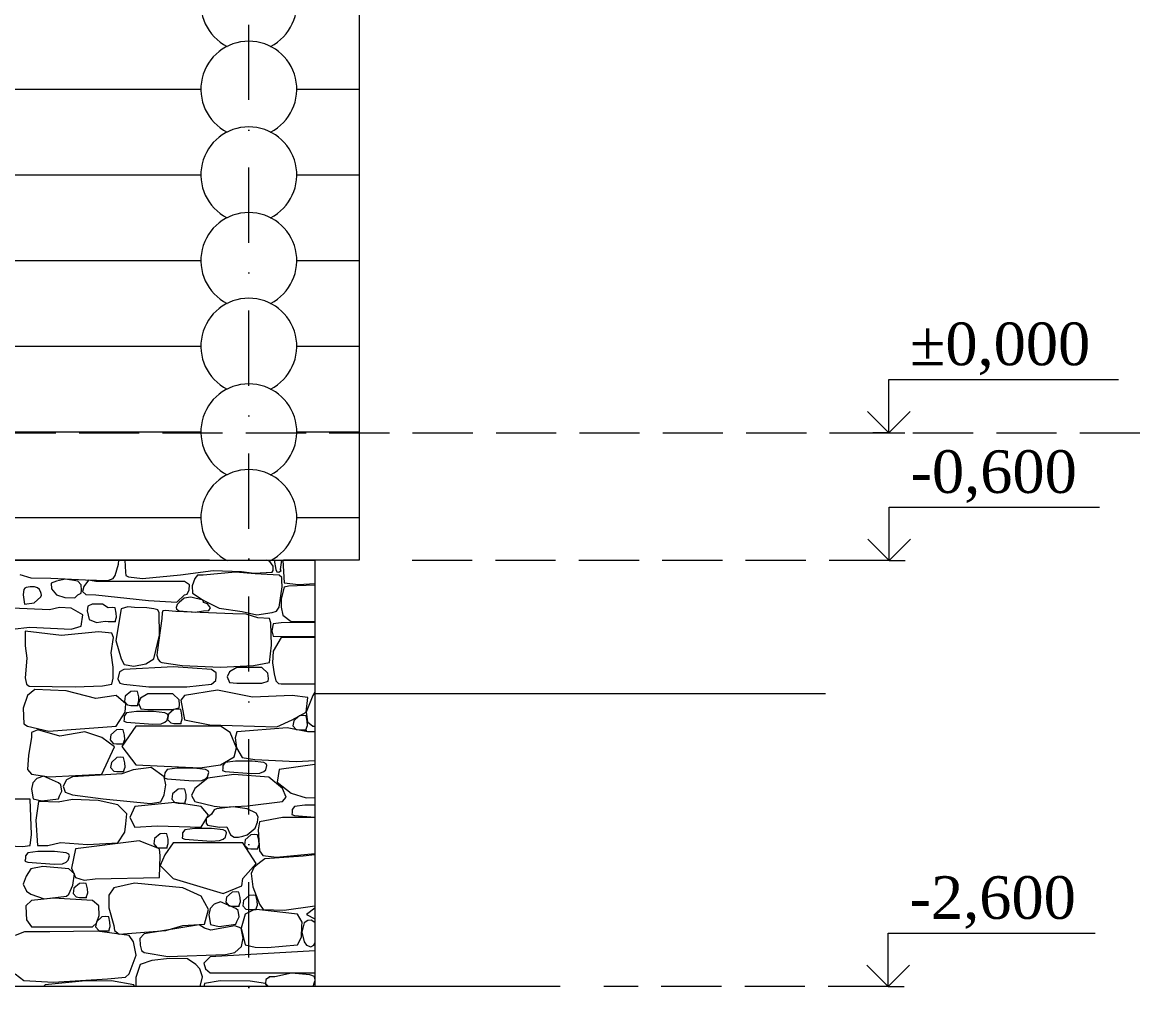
# Model space of a CAD drawing. Header units: millimetres. Extents: x 2399 to 111977, y 1313 to 59551.
# Drawn here: x 47322 to 52568, y 29147 to 33693 of the extents above; entities that cross this region are included whole.
import ezdxf

# ---------------------------------------------------------------- set-up
doc = ezdxf.new("R2010")
doc.units = ezdxf.units.MM
doc.linetypes.add('Невидимая', pattern=[391.222223, 282.222223, -109])
doc.linetypes.add('Штрихпунктирная', pattern=[670.277762, 352.777767, -176.388884, 0, -141.111112])
doc.layers.add('dim Level', color=7, linetype='Continuous', lineweight=13)
doc.layers.add('main line', color=7, linetype='Continuous', lineweight=13)
doc.layers.add('hatch1', color=7, linetype='Continuous', lineweight=20, true_color=0x6a6a6a)
doc.styles.add('СГЕНЕРИР_СТИЛЬ_1', font='georgia.ttf')

# ---------------------------------------------------------------- blocks, each defined once
blk = doc.blocks.new('*X7')
at = {"layer": 'hatch1', "color": 251, "linetype": 'Continuous', "lineweight": 20, "true_color": 0x6a6a6a}
for p, q in [((43630.4, 7714.3), (43646, 7766.6)), ((43646, 7766.6), (43647.2, 7785.2)), ((43674.8, 7785.2), (43678, 7729.5)), ((44354.7, 7779.4), (44341.8, 7785.2)), ((44371.2, 7756.7), (44354.7, 7779.4)), ((44375.6, 7785.2), (44383.5, 7741.1)), ((44405.9, 7741.1), (44411, 7785.2)), ((44416.6, 7785.2), (44422.8, 7679.6)), ((43181.9, 7718.7), (43234.1, 7702.1)), ((43620.1, 7699.7), (43630.4, 7714.3)), ((43678, 7729.5), (43679.4, 7713.1)), ((43679.4, 7713.1), (43692.8, 7706.7)), ((43757.9, 7700.2), (43936.7, 7717.1)), ((43936.7, 7717.1), (44089.1, 7737.6)), ((44016.7, 7715.9), (44003.2, 7699)), ((44042.3, 7714.9), (44016.7, 7715.9)), ((44194, 7730), (44042.3, 7714.9)), ((44089.1, 7737.6), (44222, 7732.3)), ((44286.8, 7721), (44194, 7730)), ((44222, 7732.3), (44282, 7723.8)), ((44282, 7723.8), (44365.8, 7729.5)), ((44398.8, 7714.9), (44286.8, 7721)), ((44365.8, 7729.5), (44370.9, 7737.3)), ((44370.9, 7737.3), (44371.2, 7756.7)), ((44383.5, 7741.1), (44388, 7730.2)), ((44388, 7730.2), (44397.3, 7728.9)), ((44397.3, 7728.9), (44408.5, 7736.4)), ((44412.4, 7703.7), (44398.8, 7714.9)), ((44408.5, 7736.4), (44405.9, 7741.1)), ((43231.4, 7660.6), (43211.7, 7657.9)), ((43250.7, 7660.3), (43231.4, 7660.6)), ((43234.1, 7702.1), (43327.6, 7701.2)), ((43265.8, 7655.2), (43250.7, 7660.3)), ((43327.6, 7701.2), (43490.5, 7693.2)), ((43355.2, 7686.6), (43330.2, 7677.4)), ((43330.2, 7677.4), (43331.3, 7650.6)), ((43397.1, 7696.3), (43355.2, 7686.6)), ((43454.2, 7686.6), (43397.1, 7696.3)), ((43469.8, 7669.6), (43454.2, 7686.6)), ((43471.6, 7645.5), (43469.8, 7669.6)), ((43483.2, 7661.5), (43476.5, 7639)), ((43505.3, 7692.1), (43483.2, 7661.5)), ((43490.5, 7693.2), (43594.7, 7690.1)), ((43539.4, 7685.2), (43505.3, 7692.1)), ((43955.9, 7685.2), (43539.4, 7685.2)), ((43594.7, 7690.1), (43620.1, 7699.7)), ((43692.8, 7706.7), (43757.9, 7700.2)), ((43978.1, 7669.3), (43955.9, 7685.2)), ((43977.4, 7646.9), (43978.1, 7669.3)), ((44003.2, 7699), (43990.9, 7665.3)), ((43990.9, 7665.3), (43992.8, 7630.6)), ((44398.8, 7564.4), (44412.6, 7660.2)), ((44422.8, 7660.1), (44408.2, 7602.8)), ((44412.4, 7690.2), (44412.4, 7703.7)), ((44412.6, 7660.2), (44412.4, 7690.2)), ((44422.8, 7679.6), (44490.6, 7671.6)), ((44422.8, 7660.1), (44442.4, 7665.1)), ((44442.4, 7665.1), (44567.3, 7670)), ((44490.6, 7671.6), (44567.3, 7676.8)), ((43199.1, 7636.9), (43198.8, 7623.2)), ((43198.8, 7623.2), (43205.2, 7578.6)), ((43201.8, 7648.5), (43199.1, 7636.9)), ((43205.8, 7654.3), (43201.8, 7648.5)), ((43211.7, 7657.9), (43205.8, 7654.3)), ((43250.1, 7585.9), (43280.7, 7613.7)), ((43274.8, 7648.5), (43265.8, 7655.2)), ((43281.1, 7633.2), (43274.8, 7648.5)), ((43280.7, 7613.7), (43283.5, 7622.1)), ((43282.7, 7628.8), (43281.1, 7633.2)), ((43283.5, 7622.1), (43282.7, 7628.8)), ((43331.3, 7650.6), (43355.2, 7622.5)), ((43355.2, 7622.5), (43393.1, 7610.7)), ((43393.1, 7610.7), (43440.6, 7609.6)), ((43440.6, 7609.6), (43454.2, 7622.5)), ((43454.2, 7622.5), (43470.5, 7630.3)), ((43470.5, 7630.3), (43471.6, 7645.5)), ((43476.5, 7639), (43492.3, 7624.1)), ((43492.3, 7624.1), (43539.4, 7622.5)), ((43539.4, 7622.5), (43786.4, 7596.6)), ((43919.5, 7588.6), (43955.9, 7622.5)), ((43984.8, 7612), (43952.8, 7606.6)), ((43955.9, 7622.5), (43968.2, 7626.3)), ((43968.2, 7626.3), (43977.4, 7646.9)), ((44042.3, 7597.2), (43984.8, 7612)), ((43992.8, 7630.6), (44042.3, 7597.2)), ((43322.5, 7552.1), (43146, 7560.8)), ((43204.9, 7578.5), (43250.1, 7585.9)), ((43369.2, 7562.9), (43322.5, 7552.1)), ((43423.4, 7560.8), (43369.2, 7562.9)), ((43477.9, 7529.2), (43423.4, 7560.8)), ((43501.8, 7569.4), (43499.2, 7548.5)), ((43521.8, 7578.7), (43501.8, 7569.4)), ((43570, 7579.3), (43521.8, 7578.7)), ((43597.4, 7562.5), (43570, 7579.3)), ((43615.9, 7564.1), (43597.4, 7562.5)), ((43629.1, 7562.5), (43615.9, 7564.1)), ((43634.9, 7537.4), (43629.1, 7562.5)), ((43658.2, 7557.2), (43632.5, 7408.3)), ((43689.4, 7567.2), (43658.2, 7557.2)), ((43719.8, 7563.5), (43689.4, 7567.2)), ((43778.4, 7562.7), (43719.8, 7563.5)), ((43812, 7557.2), (43778.4, 7562.7)), ((43786.4, 7596.6), (43919.5, 7588.6)), ((43829.9, 7551.8), (43812, 7557.2)), ((43920.4, 7578.3), (43916.3, 7563)), ((43916.3, 7563), (43917.3, 7555.5)), ((43917.3, 7555.5), (43929.9, 7548.6)), ((43929.9, 7587.5), (43920.4, 7578.3)), ((43952.8, 7606.6), (43929.9, 7587.5)), ((44042.3, 7597.2), (44118.2, 7560.7)), ((44044.1, 7587.5), (44042.3, 7597.2)), ((44062.5, 7580.5), (44044.1, 7587.5)), ((44077.2, 7562.4), (44062.5, 7580.5)), ((44069.8, 7549.5), (44077.2, 7562.4)), ((44118.2, 7560.7), (44225.2, 7544.4)), ((44387.2, 7546), (44398.8, 7564.4)), ((44408.2, 7602.8), (44408.5, 7565.3)), ((44408.5, 7565.3), (44416.6, 7527)), ((43469.8, 7475.2), (43477.9, 7529.2)), ((43499.2, 7548.5), (43508.5, 7507.7)), ((43508.5, 7507.7), (43542.4, 7493.7)), ((43629.1, 7497.1), (43636.1, 7517.8)), ((43636.1, 7517.8), (43634.9, 7537.4)), ((43848.9, 7511.6), (43828.6, 7364.4)), ((43836.7, 7538), (43829.9, 7551.8)), ((43837.5, 7433.5), (43836.7, 7538)), ((43850.4, 7538.7), (43848.9, 7511.6)), ((43853.5, 7548.4), (43850.4, 7538.7)), ((43864.2, 7548.7), (43853.5, 7548.4)), ((43914.6, 7544.2), (43864.2, 7548.7)), ((44182.2, 7534.5), (43914.6, 7544.2)), ((43929.9, 7548.6), (44005.9, 7541)), ((44005.9, 7541), (44044.1, 7548.6)), ((44044.1, 7548.6), (44069.8, 7549.5)), ((44244.5, 7532.1), (44182.2, 7534.5)), ((44225.2, 7544.4), (44293.9, 7529.4)), ((44299, 7515.8), (44244.5, 7532.1)), ((44293.9, 7529.4), (44366.3, 7540.1)), ((44353.2, 7511.6), (44299, 7515.8)), ((44359.4, 7491.6), (44353.2, 7511.6)), ((44366.3, 7540.1), (44387.2, 7546)), ((44416.6, 7527), (44456.2, 7497.8)), ((43146, 7461.4), (43229.1, 7470.7)), ((43207.7, 7452.4), (43206.9, 7384)), ((43378.3, 7432.8), (43207.7, 7452.4)), ((43229.1, 7470.7), (43423.4, 7461.4)), ((43423.4, 7461.4), (43469.8, 7475.2)), ((43542.4, 7493.7), (43582.4, 7499.1)), ((43582.4, 7499.1), (43597.4, 7497.1)), ((43597.4, 7497.1), (43629.1, 7497.1)), ((44362.6, 7386.5), (44359.4, 7491.6)), ((44371.1, 7486.5), (44365.4, 7453.5)), ((44365.4, 7453.5), (44371.1, 7429.6)), ((44408.7, 7491.6), (44371.1, 7486.5)), ((44567.3, 7493.4), (44408.7, 7491.6)), ((44456.2, 7497.8), (44567.3, 7497.8)), ((43551.3, 7449.7), (43378.3, 7432.8)), ((43614.2, 7443.7), (43551.3, 7449.7)), ((43611.2, 7351.6), (43621.8, 7423.1)), ((43621.8, 7423.1), (43614.2, 7443.7)), ((43632.5, 7408.3), (43658.2, 7323.5)), ((43812, 7323.5), (43837.5, 7433.5)), ((44408, 7422.5), (44370.9, 7358.9)), ((44371.1, 7429.6), (44567.3, 7427.2)), ((44567.3, 7422.5), (44408, 7422.5)), ((43206.9, 7384), (43215.5, 7325.5)), ((43619.9, 7283.5), (43611.2, 7351.6)), ((43828.6, 7364.4), (43825.1, 7339.2)), ((44353.2, 7305), (44362.6, 7386.5)), ((44370.9, 7358.9), (44367.9, 7304.1)), ((43215.5, 7325.5), (43208.3, 7233.7)), ((43658.2, 7323.5), (43672, 7296)), ((43672, 7296), (43717.1, 7288.6)), ((43717.1, 7288.6), (43773.7, 7299.9)), ((43773.7, 7299.9), (43812, 7323.5)), ((43825.1, 7339.2), (43831.6, 7320.2)), ((43831.6, 7320.2), (43840.6, 7309.2)), ((43840.6, 7309.2), (43848.9, 7305)), ((43848.9, 7305), (43943.7, 7291.8)), ((44278.3, 7292), (44353.2, 7305)), ((44367.9, 7304.1), (44376.3, 7252.2)), ((43620.4, 7231.8), (43619.9, 7283.5)), ((43650.9, 7261.9), (43642.3, 7229.3)), ((43670, 7272), (43650.9, 7261.9)), ((43903.2, 7285.7), (43670, 7272)), ((44081.9, 7272), (43903.2, 7285.7)), ((43943.7, 7291.8), (44123.6, 7283.2)), ((44103.3, 7257.7), (44081.9, 7272)), ((44104.3, 7238.8), (44103.3, 7257.7)), ((44123.6, 7283.2), (44278.3, 7292)), ((44166, 7261.6), (44155.5, 7238.3)), ((44200.1, 7281.9), (44166, 7261.6)), ((44317.6, 7281.9), (44200.1, 7281.9)), ((44346.3, 7254.8), (44317.6, 7281.9)), ((44349.1, 7230.8), (44346.3, 7254.8)), ((44376.3, 7252.2), (44384, 7219.2)), ((43208.3, 7233.7), (43214.2, 7203.7)), ((43214.2, 7203.7), (43225.7, 7195.1)), ((43225.7, 7195.1), (43442.1, 7190.8)), ((43442.1, 7190.8), (43571.1, 7195.6)), ((43571.1, 7195.6), (43614.2, 7203.7)), ((43614.2, 7203.7), (43620.4, 7231.8)), ((43642.3, 7229.3), (43651.1, 7209.2)), ((43651.1, 7209.2), (43670, 7203.4)), ((43670, 7203.4), (43788, 7191)), ((43788, 7191), (43965.5, 7191.3)), ((43965.5, 7191.3), (44081.9, 7203.4)), ((44081.9, 7203.4), (44102.3, 7220.9)), ((44102.3, 7220.9), (44104.3, 7238.8)), ((44155.5, 7238.3), (44166.5, 7211.6)), ((44166.5, 7211.6), (44200.1, 7209.3)), ((44200.1, 7209.3), (44317.6, 7209.3)), ((44317.6, 7209.3), (44346.9, 7217.3)), ((44346.9, 7217.3), (44349.1, 7230.8)), ((44384, 7219.2), (44395.8, 7206.5)), ((44395.8, 7206.5), (44408, 7206)), ((44408, 7206), (44567.3, 7206)), ((43218.6, 7151.4), (43198.2, 7091.8)), ((43252.8, 7178.9), (43218.6, 7151.4)), ((43399.5, 7172.9), (43252.8, 7178.9)), ((43539.2, 7136.2), (43399.5, 7172.9)), ((43634.9, 7151.4), (43539.2, 7136.2)), ((43680.4, 7111.2), (43634.9, 7151.4)), ((43676.9, 7147.1), (43673.2, 7122.6)), ((43702.9, 7169.7), (43676.9, 7147.1)), ((43721.3, 7171.4), (43702.9, 7169.7)), ((43734.6, 7169.7), (43721.3, 7171.4)), ((43740.3, 7144.7), (43734.6, 7169.7)), ((43749.3, 7137.5), (43738.7, 7114.2)), ((43741.6, 7125), (43740.3, 7144.7)), ((43783.3, 7157.8), (43749.3, 7137.5)), ((43900.8, 7157.8), (43783.3, 7157.8)), ((43929.5, 7130.6), (43900.8, 7157.8)), ((43955.9, 7151.4), (43937.7, 7129)), ((44110.6, 7175.2), (43955.9, 7151.4)), ((44273.7, 7143.5), (44110.6, 7175.2)), ((44460.2, 7151.4), (44273.7, 7143.5)), ((44533.1, 7140.9), (44460.2, 7151.4)), ((44556.5, 7151.4), (44525.7, 7072.6)), ((44525.7, 7072.6), (44533.1, 7140.9)), ((44567.3, 7165.6), (44556.5, 7151.4)), ((43198.2, 7091.8), (43201.1, 7017.8)), ((43673.2, 7122.6), (43687.9, 7106.3)), ((43677.5, 7073.2), (43680.4, 7111.2)), ((43687.9, 7106.3), (43702.9, 7104.4)), ((43702.9, 7104.4), (43734.6, 7104.4)), ((43734.6, 7104.4), (43741.6, 7125)), ((43738.7, 7114.2), (43749.8, 7087.5)), ((43749.8, 7087.5), (43783.3, 7085.2)), ((43783.3, 7085.2), (43900.8, 7085.2)), ((43905.8, 7085.4), (43879.7, 7062.8)), ((43900.8, 7085.2), (43930.1, 7093.2)), ((43924.2, 7087), (43905.8, 7085.4)), ((43937.4, 7085.4), (43924.2, 7087)), ((43932.4, 7106.7), (43929.5, 7130.6)), ((43930.1, 7093.2), (43932.4, 7106.7)), ((43943.2, 7060.3), (43937.4, 7085.4)), ((43937.7, 7129), (43955.9, 7037.2)), ((43634.9, 7006.9), (43677.5, 7073.2)), ((43671.8, 7040.4), (43670, 7030.5)), ((43670, 7030.5), (43683.3, 7025.6)), ((43672.2, 7054.3), (43671.8, 7040.4)), ((43683.3, 7068.8), (43672.2, 7054.3)), ((43730.6, 7075), (43683.3, 7068.8)), ((43768.1, 7075.2), (43730.6, 7075)), ((43809, 7074.9), (43768.1, 7075.2)), ((43863.6, 7068.8), (43809, 7074.9)), ((43875.3, 7062.4), (43863.6, 7068.8)), ((43863.6, 7025.6), (43873.4, 7034.8)), ((43873.4, 7034.8), (43878.7, 7054.7)), ((43878.7, 7054.7), (43875.3, 7062.4)), ((43879.7, 7062.8), (43876, 7038.2)), ((43876, 7038.2), (43890.8, 7022)), ((43937.4, 7020.1), (43944.4, 7040.7)), ((43944.4, 7040.7), (43943.2, 7060.3)), ((43955.9, 7037.2), (44074.3, 7013.5)), ((44387.9, 7003.6), (44460.2, 7037.2)), ((44460.2, 7037.2), (44525.7, 7072.6)), ((44467.4, 7032.4), (44463.7, 7007.8)), ((44493.4, 7055), (44467.4, 7032.4)), ((44511.9, 7056.6), (44493.4, 7055)), ((44525.3, 7055), (44511.9, 7056.6)), ((44530.8, 7030.8), (44525.3, 7055)), ((44525.7, 7072.6), (44531.8, 7026.7)), ((44532.1, 7010.3), (44530.8, 7030.8)), ((43201.1, 7017.8), (43218.6, 7006.9)), ((43218.6, 7006.9), (43318.9, 6983.9)), ((43267.2, 6989.4), (43236.8, 6977.6)), ((43370.9, 6960.5), (43267.2, 6989.4)), ((43318.9, 6983.9), (43634.9, 7006.9)), ((43487.2, 6980.2), (43370.9, 6960.5)), ((43567.9, 6953.4), (43487.2, 6980.2)), ((43635.9, 6989.5), (43609.8, 6966.9)), ((43654.3, 6991.1), (43635.9, 6989.5)), ((43667.6, 6989.5), (43654.3, 6991.1)), ((43726.9, 7006.9), (43661.5, 6910.9)), ((43673.3, 6964.4), (43667.6, 6989.5)), ((43683.3, 7025.6), (43806.2, 7016.6)), ((44123.6, 7006.9), (43726.9, 7006.9)), ((43806.2, 7016.6), (43845.6, 7018.1)), ((43845.6, 7018.1), (43863.6, 7025.6)), ((43890.8, 7022), (43905.8, 7020.1)), ((43905.8, 7020.1), (43937.4, 7020.1)), ((44074.3, 7013.5), (44387.9, 7003.6)), ((44169.5, 6977), (44123.6, 7006.9)), ((44200.1, 6979.8), (44193.2, 6951.4)), ((44437.4, 6999.2), (44200.1, 6979.8)), ((44532.9, 6980.8), (44437.4, 6999.2)), ((44463.7, 7007.8), (44478.4, 6991.6)), ((44478.4, 6991.6), (44493.4, 6989.6)), ((44493.4, 6989.6), (44525.1, 6989.6)), ((44525.1, 6989.6), (44532.1, 7010.3)), ((44531.8, 7026.7), (44556.5, 7006.9)), ((44567.3, 6980.6), (44532.9, 6980.8)), ((44556.5, 7006.9), (44567.3, 7006.9)), ((43237, 6953.4), (43223.6, 6871.3)), ((43236.8, 6977.6), (43237, 6953.4)), ((43626.3, 6910.1), (43567.9, 6953.4)), ((43609.8, 6966.9), (43606.2, 6942.3)), ((43606.2, 6942.3), (43620.9, 6926.1)), ((43620.9, 6926.1), (43635.9, 6924.1)), ((43667.6, 6924.1), (43674.6, 6944.8)), ((43674.6, 6944.8), (43673.3, 6964.4)), ((44198.9, 6905.2), (44169.5, 6977)), ((44193.2, 6951.4), (44198.9, 6905.2)), ((43567.9, 6781.4), (43626.3, 6910.1)), ((43635.9, 6924.1), (43667.6, 6924.1)), ((43661.5, 6910.9), (43726.9, 6826)), ((44188.2, 6863.1), (44198.9, 6905.2)), ((44198.9, 6905.2), (44225.6, 6860.4)), ((43223.6, 6871.3), (43219.2, 6804.4)), ((43611.9, 6837.2), (43608.3, 6812.7)), ((43638, 6859.8), (43611.9, 6837.2)), ((43656.4, 6861.4), (43638, 6859.8)), ((43669.7, 6859.8), (43656.4, 6861.4)), ((43675.4, 6834.8), (43669.7, 6859.8)), ((43676.7, 6815.1), (43675.4, 6834.8)), ((43726.9, 6826), (44027.3, 6811.9)), ((44027.3, 6811.9), (44123.6, 6826)), ((44123.6, 6826), (44188.2, 6863.1)), ((44135.3, 6822.2), (44134.9, 6808.3)), ((44146.4, 6836.8), (44135.3, 6822.2)), ((44193.7, 6843), (44146.4, 6836.8)), ((44231.2, 6843.2), (44193.7, 6843)), ((44225.6, 6860.4), (44284.5, 6850.4)), ((44272, 6842.9), (44231.2, 6843.2)), ((44326.6, 6836.8), (44272, 6842.9)), ((44284.5, 6850.4), (44478.6, 6840.6)), ((44338.4, 6830.3), (44326.6, 6836.8)), ((44336.5, 6802.7), (44341.8, 6822.6)), ((44341.8, 6822.6), (44338.4, 6830.3)), ((44567.3, 6827.2), (44399.8, 6804)), ((44478.6, 6840.6), (44567.3, 6845.1)), ((43219.2, 6804.4), (43237, 6781.4)), ((43237, 6781.4), (43320.5, 6768.7)), ((43293, 6772.5), (43262.4, 6760.7)), ((43363.7, 6741.4), (43293, 6772.5)), ((43320.5, 6768.7), (43567.9, 6781.4)), ((43429.1, 6769.5), (43401.3, 6754.8)), ((43508.4, 6773.9), (43429.1, 6769.5)), ((43660.9, 6783.9), (43508.4, 6773.9)), ((43608.3, 6812.7), (43623, 6796.4)), ((43623, 6796.4), (43638, 6794.5)), ((43638, 6794.5), (43669.7, 6794.5)), ((43715, 6802.8), (43660.9, 6783.9)), ((43669.7, 6794.5), (43676.7, 6815.1)), ((43799, 6813.3), (43715, 6802.8)), ((43859, 6769.5), (43799, 6813.3)), ((43867.3, 6732.4), (43859, 6769.5)), ((43862, 6774.7), (43860.2, 6764.8)), ((43862.4, 6788.6), (43862, 6774.7)), ((43873.5, 6803.1), (43862.4, 6788.6)), ((43920.8, 6809.3), (43873.5, 6803.1)), ((43958.3, 6809.6), (43920.8, 6809.3)), ((43999.2, 6809.2), (43958.3, 6809.6)), ((44053.8, 6803.1), (43999.2, 6809.2)), ((44065.5, 6796.7), (44053.8, 6803.1)), ((44053.8, 6759.9), (44063.6, 6769.1)), ((44063.6, 6769.1), (44068.9, 6789)), ((44186.3, 6779.4), (44065.1, 6763.4)), ((44068.9, 6789), (44065.5, 6796.7)), ((44134.9, 6808.3), (44133.1, 6798.4)), ((44133.1, 6798.4), (44146.4, 6793.5)), ((44146.4, 6793.5), (44269.3, 6784.5)), ((44350.6, 6768), (44186.3, 6779.4)), ((44269.3, 6784.5), (44308.7, 6786.1)), ((44308.7, 6786.1), (44326.6, 6793.5)), ((44326.6, 6793.5), (44336.5, 6802.7)), ((44415.6, 6713.9), (44350.6, 6768)), ((44399.8, 6804), (44390, 6744.3)), ((43244.3, 6740.8), (43238, 6711.5)), ((43262.4, 6760.7), (43244.3, 6740.8)), ((43375.5, 6731.9), (43363.7, 6741.4)), ((43379.3, 6701.8), (43375.5, 6731.9)), ((43401.3, 6754.8), (43385.6, 6725.1)), ((43385.6, 6725.1), (43394.5, 6696.7)), ((43859, 6684.1), (43867.3, 6732.4)), ((43860.2, 6764.8), (43873.5, 6759.9)), ((43873.5, 6759.9), (43996.4, 6750.9)), ((43996.4, 6750.9), (44035.8, 6752.4)), ((44065.1, 6763.4), (44003.2, 6713.9)), ((44035.8, 6752.4), (44053.8, 6759.9)), ((44390, 6744.3), (44456.2, 6692.7)), ((43230.3, 6664.3), (43098.5, 6664.3)), ((43237.8, 6499), (43230.3, 6664.3)), ((43238, 6711.5), (43244.7, 6666.2)), ((43244.7, 6666.2), (43286.3, 6656.2)), ((43286.3, 6656.2), (43364.1, 6666.8)), ((43364.1, 6666.8), (43369.2, 6680.5)), ((43369.2, 6680.5), (43379.3, 6701.8)), ((43394.5, 6696.7), (43429.1, 6684.1)), ((43429.1, 6684.1), (43574.1, 6666)), ((43574.1, 6666), (43796.1, 6643.5)), ((43844.7, 6652.4), (43859, 6684.1)), ((43898.8, 6689.2), (43895.2, 6664.6)), ((43895.2, 6664.6), (43909.9, 6648.4)), ((43924.9, 6711.8), (43898.8, 6689.2)), ((43943.3, 6713.4), (43924.9, 6711.8)), ((43956.6, 6711.8), (43943.3, 6713.4)), ((43962.3, 6686.7), (43956.6, 6711.8)), ((43956.6, 6646.4), (43963.6, 6667.1)), ((43963.6, 6667.1), (43962.3, 6686.7)), ((44003.2, 6713.9), (43987.9, 6681.2)), ((43987.9, 6681.2), (44003.2, 6654)), ((44431.6, 6674.3), (44415.6, 6713.9)), ((44415.6, 6654), (44431.6, 6674.3)), ((44456.2, 6692.7), (44525.7, 6671.3)), ((44525.7, 6671.3), (44567.3, 6671.8)), ((43270.7, 6653.8), (43257, 6565.3)), ((43274.5, 6654), (43270.7, 6653)), ((43361.9, 6649.7), (43270.7, 6653.8)), ((43429.1, 6662.7), (43361.9, 6649.7)), ((43550.1, 6657.6), (43429.1, 6662.7)), ((43641.7, 6637.9), (43550.1, 6657.6)), ((43684.2, 6595), (43641.7, 6637.9)), ((43721.7, 6630.7), (43698.1, 6577.8)), ((43909.9, 6648.4), (43721.7, 6630.7)), ((43796.1, 6643.5), (43844.7, 6652.4)), ((43909.9, 6648.4), (43924.9, 6646.4)), ((44033.6, 6630.7), (43909.9, 6648.4)), ((43924.9, 6646.4), (43956.6, 6646.4)), ((44003.2, 6654), (44094.2, 6631.9)), ((44067.1, 6589), (44033.6, 6630.7)), ((44093.7, 6614.5), (44081.9, 6594.5)), ((44105.7, 6618.8), (44093.7, 6614.5)), ((44094.2, 6631.9), (44135.4, 6627.5)), ((44183.2, 6628.1), (44105.7, 6618.8)), ((44135.4, 6627.5), (44251.2, 6632.7)), ((44248.9, 6618.8), (44183.2, 6628.1)), ((44291.5, 6599.2), (44248.9, 6618.8)), ((44251.2, 6632.7), (44415.6, 6654)), ((44460.6, 6616.2), (44460.2, 6602.2)), ((44471.7, 6630.7), (44460.6, 6616.2)), ((44519, 6636.9), (44471.7, 6630.7)), ((44556.5, 6637.1), (44519, 6636.9)), ((44567.3, 6637.1), (44556.5, 6637.1)), ((43257, 6565.3), (43265.6, 6447.1)), ((43680.6, 6548), (43684.2, 6595)), ((43698.1, 6577.8), (43721.7, 6533.8)), ((44033.6, 6533.8), (44067.1, 6589)), ((44056.5, 6573.2), (44056.4, 6552.5)), ((44081.9, 6594.5), (44056.5, 6573.2)), ((44300.8, 6580.9), (44291.5, 6599.2)), ((44297.8, 6555.8), (44300.8, 6580.9)), ((44307, 6558.7), (44300.1, 6521)), ((44414.3, 6578.7), (44307, 6558.7)), ((44567.3, 6578.5), (44414.3, 6578.7)), ((44460.2, 6602.2), (44458.4, 6592.4)), ((44458.4, 6592.4), (44471.7, 6587.5)), ((44471.7, 6587.5), (44567.3, 6580.5)), ((43641.7, 6459), (43675, 6510.2)), ((43675, 6510.2), (43680.6, 6548)), ((43721.7, 6533.8), (43827.5, 6539.5)), ((43827.5, 6539.5), (44033.6, 6533.8)), ((43945.7, 6505.9), (43945.3, 6492)), ((43956.8, 6520.5), (43945.7, 6505.9)), ((44004.1, 6526.7), (43956.8, 6520.5)), ((44041.6, 6526.9), (44004.1, 6526.7)), ((44082.5, 6526.6), (44041.6, 6526.9)), ((44056.4, 6552.5), (44063.6, 6542.6)), ((44063.6, 6542.6), (44119.9, 6533)), ((44137.1, 6520.5), (44082.5, 6526.6)), ((44119.9, 6533), (44153.1, 6535.1)), ((44148.8, 6514), (44137.1, 6520.5)), ((44146.9, 6486.4), (44152.3, 6506.3)), ((44152.3, 6506.3), (44148.8, 6514)), ((44153.1, 6535.1), (44171.6, 6496.6)), ((44248.9, 6496.6), (44286.2, 6528.9)), ((44286.2, 6528.9), (44297.8, 6555.8)), ((44300.1, 6521), (44307, 6422.7)), ((43230.3, 6447.1), (43237.8, 6499)), ((43313.2, 6447.7), (43373.2, 6461.4)), ((43373.2, 6461.4), (43500.5, 6451.5)), ((43742.8, 6468.3), (43444.3, 6431.3)), ((43500.5, 6451.5), (43641.7, 6459)), ((43838.4, 6431.3), (43742.8, 6468.3)), ((43814.5, 6479.2), (43810.8, 6454.7)), ((43810.8, 6454.7), (43825.6, 6438.4)), ((43840.6, 6501.8), (43814.5, 6479.2)), ((43859, 6503.4), (43840.6, 6501.8)), ((43872.2, 6501.8), (43859, 6503.4)), ((43901.7, 6459), (43862.6, 6403.8)), ((43878, 6476.7), (43872.2, 6501.8)), ((43872.2, 6436.5), (43879.2, 6457.1)), ((43879.2, 6457.1), (43878, 6476.7)), ((44228.5, 6459), (43901.7, 6459)), ((43945.3, 6492), (43943.5, 6482.2)), ((43943.5, 6482.2), (43956.8, 6477.2)), ((43956.8, 6477.2), (44079.8, 6468.2)), ((44079.8, 6468.2), (44119.2, 6469.8)), ((44119.2, 6469.8), (44137.1, 6477.2)), ((44137.1, 6477.2), (44146.9, 6486.4)), ((44171.6, 6496.6), (44188, 6486.9)), ((44188, 6486.9), (44208.9, 6486.9)), ((44208.9, 6486.9), (44228.2, 6491.6)), ((44228.2, 6491.6), (44248.9, 6496.6)), ((44292.1, 6362.6), (44228.5, 6459)), ((44240.5, 6473.9), (44236.8, 6449.4)), ((44266.5, 6496.6), (44240.5, 6473.9)), ((44284.9, 6498.2), (44266.5, 6496.6)), ((44298.2, 6496.6), (44284.9, 6498.2)), ((44303.9, 6471.5), (44298.2, 6496.6)), ((44305.2, 6451.9), (44303.9, 6471.5)), ((43098.5, 6447.1), (43194.8, 6442.4)), ((43194.8, 6442.4), (43230.3, 6447.1)), ((43220, 6412.6), (43208.9, 6398.1)), ((43267.3, 6418.8), (43220, 6412.6)), ((43265.1, 6447.1), (43313.2, 6447.7)), ((43304.8, 6419), (43267.3, 6418.8)), ((43345.7, 6418.7), (43304.8, 6419)), ((43400.3, 6412.6), (43345.7, 6418.7)), ((43412, 6406.1), (43400.3, 6412.6)), ((43415.4, 6398.4), (43412, 6406.1)), ((43444.3, 6431.3), (43424.5, 6340.7)), ((43825.6, 6438.4), (43840.6, 6436.5)), ((43840.7, 6399.1), (43838.4, 6431.3)), ((43840.6, 6436.5), (43872.2, 6436.5)), ((43862.6, 6403.8), (43840.7, 6354)), ((44236.8, 6449.4), (44251.5, 6433.1)), ((44251.5, 6433.1), (44266.5, 6431.2)), ((44266.5, 6431.2), (44298.2, 6431.2)), ((44298.2, 6431.2), (44305.2, 6451.9)), ((44307, 6422.7), (44323.2, 6400.6)), ((44323.2, 6400.6), (44387, 6392)), ((44387, 6392), (44567.3, 6409.1)), ((44567.3, 6402.9), (44512.2, 6397.5)), ((43208.5, 6384.1), (43206.7, 6374.3)), ((43206.7, 6374.3), (43220, 6369.4)), ((43208.9, 6398.1), (43208.5, 6384.1)), ((43220, 6369.4), (43342.9, 6360.3)), ((43290.5, 6348.5), (43233.7, 6338.2)), ((43412, 6338.2), (43290.5, 6348.5)), ((43342.9, 6360.3), (43382.3, 6361.9)), ((43382.3, 6361.9), (43400.3, 6369.4)), ((43400.3, 6369.4), (43410.1, 6378.6)), ((43410.1, 6378.6), (43415.4, 6398.4)), ((43838.4, 6297.3), (43840.7, 6399.1)), ((43840.7, 6354), (43901.7, 6292)), ((44228.5, 6292), (44292.1, 6362.6)), ((44306.4, 6365.9), (44279.7, 6344.3)), ((44332.3, 6384), (44306.4, 6365.9)), ((44512.2, 6397.5), (44332.3, 6384)), ((43212.8, 6303.7), (43197.8, 6265.2)), ((43233.7, 6338.2), (43212.8, 6303.7)), ((43438.9, 6315), (43412, 6338.2)), ((43424.5, 6340.7), (43444.3, 6297.3)), ((43431.4, 6261.3), (43438.9, 6315)), ((43444.3, 6297.3), (43484.5, 6284.8)), ((43535.5, 6290.4), (43838.4, 6297.3)), ((44279.7, 6344.3), (44267.2, 6315.3)), ((44267.2, 6315.3), (44276.1, 6253.8)), ((43197.8, 6265.2), (43214.2, 6232.5)), ((43412, 6218.1), (43431.4, 6261.3)), ((43436.5, 6246.4), (43432.8, 6221.9)), ((43462.5, 6269.1), (43436.5, 6246.4)), ((43480.9, 6270.7), (43462.5, 6269.1)), ((43494.2, 6269.1), (43480.9, 6270.7)), ((43484.5, 6284.8), (43535.5, 6290.4)), ((43499.9, 6244), (43494.2, 6269.1)), ((43501.2, 6224.4), (43499.9, 6244)), ((43623.2, 6248.4), (43600, 6213.7)), ((43721.2, 6270.7), (43623.2, 6248.4)), ((43947.3, 6248.4), (43721.2, 6270.7)), ((43901.7, 6292), (44136.4, 6222)), ((44033.6, 6210.1), (43947.3, 6248.4)), ((44136.4, 6222), (44224.8, 6258.3)), ((44224.8, 6258.3), (44228.5, 6292)), ((44276.1, 6253.8), (44306.4, 6171.9)), ((43214.2, 6232.5), (43233.7, 6218.1)), ((43233.7, 6218.1), (43296.9, 6196.6)), ((43340.6, 6200.1), (43237, 6189)), ((43296.9, 6196.6), (43401.8, 6210.1)), ((43522.8, 6189), (43340.6, 6200.1)), ((43401.8, 6210.1), (43412, 6218.1)), ((43432.8, 6221.9), (43447.5, 6205.7)), ((43447.5, 6205.7), (43462.5, 6203.7)), ((43462.5, 6203.7), (43494.2, 6203.7)), ((43494.2, 6203.7), (43501.2, 6224.4)), ((43600, 6213.7), (43600.8, 6154.8)), ((44068.2, 6147.3), (44033.6, 6210.1)), ((44152.5, 6205.3), (44148.8, 6180.8)), ((44178.5, 6227.9), (44152.5, 6205.3)), ((44197, 6229.5), (44178.5, 6227.9)), ((44210.2, 6227.9), (44197, 6229.5)), ((44216, 6202.8), (44210.2, 6227.9)), ((44217.2, 6183.2), (44216, 6202.8)), ((44258.4, 6212.1), (44232.4, 6189.4)), ((44276.8, 6213.7), (44258.4, 6212.1)), ((44290.1, 6212.1), (44276.8, 6213.7)), ((44295.9, 6187), (44290.1, 6212.1)), ((43237, 6189), (43210.6, 6164.7)), ((43210.6, 6164.7), (43211.9, 6128.2)), ((43552.6, 6164.4), (43522.8, 6189)), ((43554.8, 6119.3), (43552.6, 6164.4)), ((43600.8, 6154.8), (43623.2, 6072.2)), ((44048.3, 6078.1), (44068.2, 6147.3)), ((44076, 6151.5), (44069.7, 6122.1)), ((44094.1, 6171.3), (44076, 6151.5)), ((44124.7, 6183.2), (44094.1, 6171.3)), ((44195.4, 6152.1), (44124.7, 6183.2)), ((44148.8, 6180.8), (44163.5, 6164.5)), ((44163.5, 6164.5), (44178.5, 6162.6)), ((44178.5, 6162.6), (44210.2, 6162.6)), ((44207.2, 6142.6), (44195.4, 6152.1)), ((44211, 6112.5), (44207.2, 6142.6)), ((44210.2, 6162.6), (44217.2, 6183.2)), ((44232.4, 6189.4), (44228.7, 6164.9)), ((44228.7, 6164.9), (44243.4, 6148.7)), ((44283.3, 6146.2), (44240.4, 6125)), ((44243.4, 6148.7), (44258.4, 6146.7)), ((44258.4, 6146.7), (44290.1, 6146.7)), ((44307.1, 6145.6), (44283.3, 6146.2)), ((44290.1, 6146.7), (44297.1, 6167.4)), ((44297.1, 6167.4), (44295.9, 6187)), ((44306.4, 6171.9), (44323.7, 6147.3)), ((44484.6, 6125), (44307.1, 6145.6)), ((44323.7, 6147.3), (44422.5, 6143.4)), ((44422.5, 6143.4), (44567.3, 6164)), ((44567.3, 6153.9), (44526.8, 6123.7)), ((43211.9, 6128.2), (43213.9, 6098.6)), ((43213.9, 6098.6), (43237, 6065.6)), ((43541.9, 6089.8), (43538.2, 6065.3)), ((43541.8, 6082.8), (43554.8, 6119.3)), ((43567.9, 6112.4), (43541.9, 6089.8)), ((43586.4, 6114), (43567.9, 6112.4)), ((43599.6, 6112.4), (43586.4, 6114)), ((43605.4, 6087.3), (43599.6, 6112.4)), ((43606.6, 6067.7), (43605.4, 6087.3)), ((44069.7, 6122.1), (44076.4, 6076.9)), ((44195.8, 6077.5), (44200.9, 6091.1)), ((44200.9, 6091.1), (44211, 6112.5)), ((44240.4, 6125), (44220.2, 6059.3)), ((44507.2, 6087.2), (44484.6, 6125)), ((44506.3, 6068.7), (44507.2, 6087.2)), ((44533.1, 6094.7), (44516.9, 6084.1)), ((44526.8, 6123.7), (44567.3, 6103.1)), ((44550.1, 6097.1), (44533.1, 6094.7)), ((44567.3, 6085.7), (44550.1, 6097.1)), ((43205, 6041.8), (43160.1, 6024.7)), ((43273.4, 6041.8), (43205, 6041.8)), ((43237, 6065.6), (43522.8, 6065.6)), ((43322.6, 6041.8), (43254.3, 6041.8)), ((43545.4, 6045.2), (43322.6, 6041.8)), ((43522.8, 6065.6), (43541.8, 6082.8)), ((43538.2, 6065.3), (43553, 6049)), ((43695.1, 6024.7), (43545.4, 6045.2)), ((43553, 6049), (43567.9, 6047.1)), ((43567.9, 6047.1), (43599.6, 6047.1)), ((43599.6, 6047.1), (43606.6, 6067.7)), ((43623.2, 6072.2), (43626, 6048.8)), ((43626, 6048.8), (43648.9, 6031.6)), ((43648.9, 6031.6), (43867.9, 6048.2)), ((44024, 6075.6), (43766.4, 6032.7)), ((43867.9, 6048.2), (43947.3, 6072.2)), ((43947.3, 6072.2), (44048.3, 6078.1)), ((44048.6, 6059.6), (44024, 6075.6)), ((44078.2, 6050.4), (44048.6, 6059.6)), ((44076.4, 6076.9), (44118, 6066.8)), ((44191.5, 6070.9), (44078.2, 6050.4)), ((44118, 6066.8), (44195.8, 6077.5)), ((44220.2, 6059.3), (44191.5, 6070.9)), ((44231, 6013.1), (44220.2, 6059.3)), ((44220.2, 6059.3), (44240.4, 5981.8)), ((44503.9, 6017.2), (44506.3, 6068.7)), ((44516.9, 6084.1), (44506.3, 6041.1)), ((44506.3, 6041.1), (44516.9, 5995.6)), ((43715.4, 5995.6), (43695.1, 6024.7)), ((43728.1, 5932.5), (43715.4, 5995.6)), ((43766.4, 6032.7), (43746.1, 6010.8)), ((43746.1, 6010.8), (43746.6, 5979.3)), ((44223.2, 5974), (44231, 6013.1)), ((44240.4, 5981.8), (44286.6, 5970.2)), ((44345, 5969.1), (44484.6, 5981.8)), ((44484.6, 5981.8), (44503.9, 6017.2)), ((44516.9, 5995.6), (44528.2, 5979.8)), ((44562.6, 5980), (44567.3, 5990.3)), ((43695.1, 5845.1), (43728.1, 5932.5)), ((43746.6, 5979.3), (43753.3, 5955.2)), ((43753.3, 5955.2), (43766.4, 5945.5)), ((43766.4, 5945.5), (43877.3, 5927)), ((43877.3, 5927), (44147.7, 5935.8)), ((44567.3, 5953), (44076, 5925.6)), ((44147.7, 5935.8), (44191.5, 5945.5)), ((44191.5, 5945.5), (44223.2, 5974)), ((44286.6, 5970.2), (44345, 5969.1)), ((44528.2, 5979.8), (44547.9, 5972.2)), ((44547.9, 5972.2), (44562.6, 5980)), ((43747.9, 5889.4), (43727.5, 5827.9)), ((43801.2, 5907.3), (43747.9, 5889.4)), ((43885.3, 5917.6), (43801.2, 5907.3)), ((43969.7, 5915.9), (43885.3, 5917.6)), ((44008, 5889.4), (43969.7, 5915.9)), ((44026.7, 5868), (44008, 5889.4)), ((44076, 5925.6), (44046.4, 5895.4)), ((44046.4, 5895.4), (44053.8, 5868.9)), ((43160.1, 5845.1), (43201.4, 5813.2)), ((43594.4, 5822.1), (43678.3, 5830.1)), ((43678.3, 5830.1), (43695.1, 5845.1)), ((43727.5, 5827.9), (43727.1, 5786.1)), ((44040.3, 5830.7), (44026.7, 5868)), ((44029.3, 5786.1), (44040.3, 5830.7)), ((44053.8, 5868.9), (44076, 5849.1)), ((44076, 5849.1), (44567.3, 5849.1)), ((44349.1, 5826.8), (44336.7, 5817.9)), ((44352.5, 5830.5), (44349.1, 5826.8)), ((44379.6, 5831.8), (44352.5, 5830.5)), ((44457, 5848.9), (44379.6, 5831.8)), ((44543.3, 5840.2), (44457, 5848.9)), ((44565.5, 5832.4), (44543.3, 5840.2)), ((44567.3, 5821.8), (44565.5, 5832.4)), ((43201.4, 5813.2), (43340.5, 5806.3)), ((43301.7, 5793), (43293.9, 5786.1)), ((43474.9, 5810.8), (43301.7, 5793)), ((43340.5, 5806.3), (43594.4, 5822.1)), ((43613, 5812.8), (43474.9, 5810.8)), ((43717.6, 5793), (43613, 5812.8)), ((43720.2, 5786.1), (43717.6, 5793)), ((44049.6, 5799.6), (44046.4, 5786.1)), ((44121.9, 5811.9), (44049.6, 5799.6)), ((44263.1, 5810.5), (44121.9, 5811.9)), ((44334.7, 5799.6), (44263.1, 5810.5)), ((44336.7, 5817.9), (44334.7, 5799.6)), ((44345.1, 5786.1), (44334.7, 5799.6)), ((44334.7, 5799.6), (44349.8, 5786.1)), ((44558.8, 5786.1), (44563.9, 5801.4)), ((44563.9, 5801.4), (44567.3, 5810))]:
    blk.add_line(p, q, dxfattribs=at)
for p in [(43629.1, 7497.1), (43734.6, 7104.4), (43937.4, 7020.1), (44525.1, 6989.6), (44526, 6986.4), (43667.6, 6924.1), (43669.7, 6794.5), (43956.6, 6646.4), (43872.2, 6436.5), (44298.2, 6431.2), (43494.2, 6203.7), (44210.2, 6162.6), (44290.1, 6146.7), (43599.6, 6047.1)]:
    blk.add_point(p, dxfattribs=at)
blk = doc.blocks.new('Штриховка_4', base_point=(0, 2500))
at = {"layer": 'main line', "color": 7, "linetype": 'Continuous', "lineweight": 13}
for p, q in [((32955.1, 7785.2), (44567.3, 7785.2)), ((44567.3, 7785.2), (44567.3, 5786.1)), ((44567.3, 5786.1), (32955.1, 5786.1))]:
    blk.add_line(p, q, dxfattribs=at)
at = {"layer": 'hatch1', "color": 251, "linetype": 'Continuous', "lineweight": 20, "true_color": 0x6a6a6a}
blk.add_blockref('*X7', (0, 0), dxfattribs=at)

msp = doc.modelspace()

# ---------------------------------------------------------------- linework, layer by layer
at = {"layer": 'dim Level', "color": 7, "linetype": 'Continuous', "lineweight": 13}
for p, q in [((51386.3161, 31768.0669), (51386.3161, 32018.0669)), ((51386.3161, 32018.0669), (52463.7721, 32018.0669)), ((51386.3161, 31768.0669), (51286.3161, 31868.0669)), ((51486.3161, 31868.0669), (51386.3161, 31768.0669)), ((51386.3161, 31768.0669), (51311.3161, 31768.0669)), ((51386.3161, 31768.0669), (51461.3161, 31768.0669)), ((51388.5918, 31168.9658), (51388.5918, 31418.9658)), ((51388.5918, 31418.9658), (52374.8958, 31418.9658)), ((51388.5918, 31168.9658), (51288.5918, 31268.9658)), ((51488.5918, 31268.9658), (51388.5918, 31168.9658)), ((51388.5918, 31168.9658), (51313.5918, 31168.9658)), ((51388.5918, 31168.9658), (51463.5918, 31168.9658)), ((51383.9864, 29171.0932), (51383.9864, 29421.0932)), ((51383.9864, 29421.0932), (52354.7744, 29421.0932)), ((51383.9864, 29171.0932), (51283.9864, 29271.0932)), ((51483.9864, 29271.0932), (51383.9864, 29171.0932)), ((51383.9864, 29171.0932), (51308.9864, 29171.0932)), ((51383.9864, 29171.0932), (51458.9864, 29171.0932))]:
    msp.add_line(p, q, dxfattribs=at)
at = {"layer": 'main line', "color": 7, "linetype": 'Штрихпунктирная', "lineweight": 13}
msp.add_line((48384.2044, 27966.284), (48384.2044, 36893.4785), dxfattribs=at)
at = {"layer": 'main line', "color": 7, "linetype": 'Continuous', "lineweight": 13}
for p, q in [((48901.9438, 36192.7155), (48901.9438, 31170.1973)), ((45609.3663, 33379.755), (48159.2044, 33379.755)), ((48609.2044, 33379.755), (48901.9438, 33379.755)), ((45609.3663, 32977.9035), (48159.2044, 32977.9035)), ((48609.2044, 32977.9035), (48901.9438, 32977.9035)), ((45609.3663, 32576.052), (48159.2044, 32576.052)), ((48609.2044, 32576.052), (48901.9438, 32576.052)), ((45609.3663, 32174.2005), (48159.2044, 32174.2005)), ((48609.2044, 32174.2005), (48901.9438, 32174.2005)), ((45609.3663, 31772.3491), (48159.2044, 31772.3491)), ((48609.2044, 31772.3491), (48901.9438, 31772.3491)), ((45609.3663, 31370.4976), (48159.2044, 31370.4976)), ((48609.2044, 31370.4976), (48901.9438, 31370.4976)), ((48200.1743, 31170.1973), (36854.7223, 31170.1973)), ((48901.9438, 31170.1973), (48546.4822, 31170.1973)), ((48694.6568, 30544.9278), (51089.8159, 30544.9278)), ((49986.7356, 30544.9278), (50020.7178, 30544.9278)), ((49845.2104, 29171.0932), (35985.6637, 29171.0932))]:
    msp.add_line(p, q, dxfattribs=at)
at = {"layer": 'main line', "color": 7, "linetype": 'Невидимая', "lineweight": 13}
for p, q in [((29982.9302, 31768.0669), (56999.8671, 31768.0669)), ((51388.5918, 31168.9658), (49079.2836, 31168.9658)), ((51383.9864, 29171.0932), (50049.0615, 29171.0932))]:
    msp.add_line(p, q, dxfattribs=at)
at = {"layer": 'main line', "color": 7, "linetype": 'Continuous', "lineweight": 13}
for centre in [(48384.2044, 33781.6308), (48384.2044, 33379.7753), (48384.2044, 32977.9197), (48384.2044, 32576.0642), (48384.2044, 32174.2086), (48384.2044, 31772.3531), (48384.2044, 31370.4976)]:
    msp.add_arc(centre, 225, 296.7457516, 243.2542484, dxfattribs=at)

# ---------------------------------------------------------------- block references
at = {"layer": 'hatch1', "color": 251, "linetype": 'Continuous', "lineweight": 20, "true_color": 0x6a6a6a}
msp.add_blockref('Штриховка_4', (4127.3381, 25885.0247), dxfattribs=at)

# ---------------------------------------------------------------- texts
at = {"layer": 'dim Level', "color": 7, "lineweight": 13, "char_height": 200, "attachment_point": 7, "style": 'СГЕНЕРИР_СТИЛЬ_1'}
for s, insert in [('\\A1;±0,000', (51486.3161, 32038.0669)), ('\\A1;-0,600', (51488.5918, 31438.9658)), ('\\A1;-2,600', (51483.9864, 29441.0932))]:
    msp.add_mtext(s, dxfattribs=dict(at, insert=insert))

doc.saveas('drawing.dxf')
